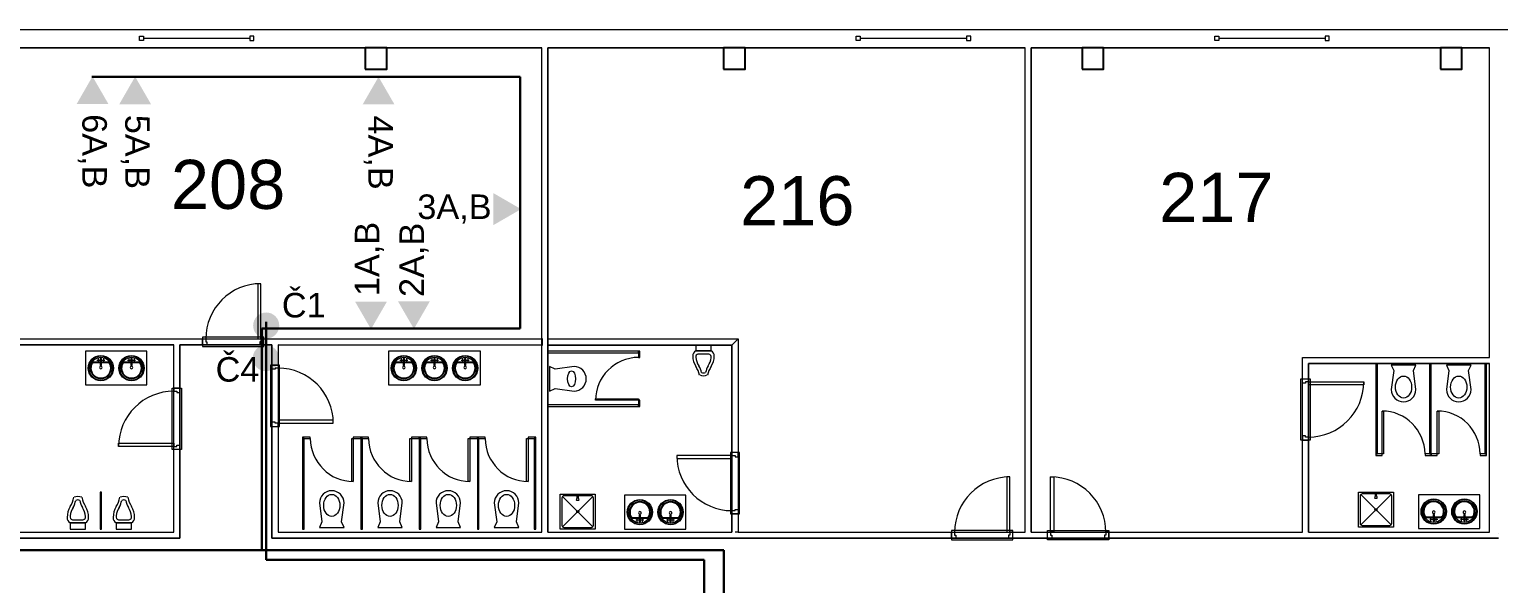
# Model space of a CAD drawing. Extents: x 23 to 125, y 27 to 85.
# Drawn here: x 48.46 to 72.42, y 42.83 to 51.87 of the extents above; entities that cross this region are included whole.
import ezdxf

# ---------------------------------------------------------------- set-up
doc = ezdxf.new("R2010")
doc.units = 0
doc.header["$LTSCALE"] = 1.485
doc.header["$MEASUREMENT"] = 0
doc.layers.get('0').update_dxf_attribs({"linetype": 'CONTINUOUS'})
doc.layers.add('bezpečnost', color=5, linetype='CONTINUOUS', lineweight=30)
doc.layers.add('kabely', color=1, linetype='CONTINUOUS', lineweight=30)
for name, color, linetype in [('DVEřE', 7, 'CONTINUOUS'), ('NADSTANDARDNí_úPRAVY', 7, 'CONTINUOUS'), ('NEMOBILNí_VYBAVENí', 7, 'CONTINUOUS'), ('ODPOčíVADLO', 7, 'CONTINUOUS'), ('PLášť_BUDOVY', 7, 'CONTINUOUS'), ('PříPOJKA', 7, 'CONTINUOUS'), ('ZEď', 7, 'CONTINUOUS')]:
    doc.layers.add(name, color=color, linetype=linetype)
doc.styles.get("Standard").update_dxf_attribs({"font": 'arial.ttf', "height": 0.4})

# ---------------------------------------------------------------- blocks, each defined once
blk = doc.blocks.new('*U52')
at = {"layer": 'NADSTANDARDNí_úPRAVY', "color": 7, "linetype": 'Continuous'}
blk.add_lwpolyline([(-0.175, -0.175), (0.175, -0.175), (0.175, 0.175), (-0.175, 0.175)], close=True, dxfattribs=at)
blk = doc.blocks.new('*U53')
at = {"color": 0, "linetype": 'ByBlock', "lineweight": -2, "transparency": 16777216}
for p in [(29.2205, 24.35), (35.0646, 24.35), (40.9087, 24.35), (46.7528, 24.35)]:
    blk.add_blockref('*U52', p, dxfattribs=at)
blk = doc.blocks.new('*U58')
at = {"layer": 'NADSTANDARDNí_úPRAVY', "color": 7, "linetype": 'Continuous'}
blk.add_lwpolyline([(-0.175, -0.175), (0.175, -0.175), (0.175, 0.175), (-0.175, 0.175)], close=True, dxfattribs=at)
blk = doc.blocks.new('*U59')
at = {"color": 0, "linetype": 'ByBlock', "lineweight": -2, "transparency": 16777216}
for p in [(29.2205, 24.35), (35.0646, 24.35), (40.9087, 24.35), (46.7528, 24.35)]:
    blk.add_blockref('*U58', p, dxfattribs=at)

msp = doc.modelspace()

# ---------------------------------------------------------------- hatches: boundary and pattern name
at = {"layer": 'bezpečnost'}
h = msp.add_hatch(color=5, dxfattribs=at)
h.dxf.hatch_style = 1
edge = h.paths.add_edge_path()
edge.add_arc((52.325, 47.036), 0.213, 0, 360)
h = msp.add_hatch(color=5, dxfattribs=at)
h.dxf.hatch_style = 1
edge = h.paths.add_edge_path()
edge.add_arc((52.319, 46.505), 0.213, 0, 360)
at = {"layer": 'kabely'}
for points in [[(49.493, 51.099), (49.234, 50.649), (49.753, 50.649)], [(50.188, 51.095), (49.929, 50.645), (50.448, 50.645)], [(54.157, 51.092), (53.897, 50.642), (54.417, 50.642)], [(56.481, 48.935), (56.031, 49.195), (56.031, 48.675)], [(54.034, 46.977), (54.294, 47.427), (53.774, 47.427)], [(54.734, 46.981), (54.993, 47.431), (54.474, 47.431)]]:
    msp.add_hatch(color=1, dxfattribs=at).paths.add_polyline_path(points)

# ---------------------------------------------------------------- linework, layer by layer
at = {"layer": 'bezpečnost'}
for p, q in [((52.325, 43.215), (52.325, 47.094)), ((59.468, 43.215), (52.325, 43.215)), ((59.468, 41.605), (59.468, 43.215))]:
    msp.add_line(p, q, dxfattribs=at)
at = {"layer": 'kabely'}
for p, q in [((56.465, 51.094), (49.482, 51.094)), ((56.465, 46.989), (56.465, 51.094)), ((52.253, 43.371), (52.253, 46.989)), ((52.253, 46.989), (56.465, 46.989)), ((52.253, 43.371), (37.416, 43.371)), ((52.253, 43.371), (38.584, 43.371)), ((59.784, 43.371), (52.253, 43.371)), ((59.784, 40.423), (59.784, 43.371))]:
    msp.add_line(p, q, dxfattribs=at)
at = {"layer": 'NEMOBILNí_VYBAVENí', "color": 9, "linetype": 'Continuous', "lineweight": 0}
for points in [[(56.919, 46.617), (56.919, 46.592), (58.394, 46.592), (58.394, 46.617)], [(58.394, 46.617), (58.394, 46.517), (58.419, 46.517), (58.419, 46.617)], [(70.419, 46.417), (70.419, 44.942), (70.444, 44.942), (70.444, 46.417)], [(71.319, 46.417), (71.294, 46.417), (71.294, 44.942), (71.319, 44.942)], [(72.219, 46.417), (72.194, 46.417), (72.194, 44.942), (72.219, 44.942)], [(58.394, 45.842), (58.394, 45.817), (57.694, 45.817), (57.694, 45.842)], [(58.394, 45.817), (58.394, 45.717), (58.419, 45.717), (58.419, 45.817)], [(56.919, 45.717), (58.394, 45.717), (58.394, 45.742), (56.919, 45.742)], [(70.544, 44.942), (70.519, 44.942), (70.519, 45.642), (70.544, 45.642)], [(71.444, 44.942), (71.419, 44.942), (71.419, 45.642), (71.444, 45.642)], [(52.919, 45.192), (53.044, 45.192), (53.044, 45.217), (52.919, 45.217)], [(52.919, 43.717), (52.944, 43.717), (52.944, 45.192), (52.919, 45.192)], [(53.719, 45.192), (53.744, 45.192), (53.744, 44.492), (53.719, 44.492)], [(53.744, 45.192), (53.869, 45.192), (53.869, 45.217), (53.744, 45.217)], [(53.869, 45.192), (53.994, 45.192), (53.994, 45.217), (53.869, 45.217)], [(53.869, 43.717), (53.894, 43.717), (53.894, 45.192), (53.869, 45.192)], [(54.669, 45.192), (54.694, 45.192), (54.694, 44.492), (54.669, 44.492)], [(54.694, 45.192), (54.819, 45.192), (54.819, 45.217), (54.694, 45.217)], [(54.819, 45.192), (54.944, 45.192), (54.944, 45.217), (54.819, 45.217)], [(54.819, 43.717), (54.844, 43.717), (54.844, 45.192), (54.819, 45.192)], [(55.619, 45.192), (55.644, 45.192), (55.644, 44.492), (55.619, 44.492)], [(55.644, 45.192), (55.769, 45.192), (55.769, 45.217), (55.644, 45.217)], [(55.769, 45.192), (55.894, 45.192), (55.894, 45.217), (55.769, 45.217)], [(55.769, 43.717), (55.794, 43.717), (55.794, 45.192), (55.769, 45.192)], [(56.569, 45.192), (56.594, 45.192), (56.594, 44.492), (56.569, 44.492)], [(56.594, 45.192), (56.719, 45.192), (56.719, 45.217), (56.594, 45.217)], [(56.719, 43.717), (56.719, 45.192), (56.694, 45.192), (56.694, 43.717)], [(70.519, 44.942), (70.419, 44.942), (70.419, 44.917), (70.519, 44.917)], [(71.319, 44.942), (71.219, 44.942), (71.219, 44.917), (71.319, 44.917)], [(71.419, 44.942), (71.319, 44.942), (71.319, 44.917), (71.419, 44.917)], [(72.219, 44.942), (72.119, 44.942), (72.119, 44.917), (72.219, 44.917)]]:
    msp.add_lwpolyline(points, close=True, dxfattribs=at)
for centre, major_axis in [((58.407, 45.817), (-0.713, 0)), ((70.519, 44.929), (0, 0.713)), ((71.419, 44.929), (0, 0.713)), ((53.744, 45.205), (0, -0.713)), ((54.694, 45.205), (0, -0.713)), ((55.644, 45.205), (0, -0.713)), ((56.594, 45.205), (0, -0.713))]:
    msp.add_ellipse(centre, major_axis=major_axis, ratio=0.982456, start_param=4.730223, end_param=6.28305, dxfattribs=at)
at = {"layer": 'ODPOčíVADLO', "color": 9, "linetype": 'Continuous', "lineweight": 0}
for p, q in [((57.146, 44.225), (57.146, 43.777)), ((57.156, 43.754), (57.651, 44.249)), ((57.651, 43.754), (57.156, 44.249)), ((57.628, 44.259), (57.179, 44.259)), ((57.389, 44.187), (57.418, 44.187)), ((57.41, 44.228), (57.397, 44.228)), ((57.661, 43.777), (57.661, 44.225)), ((70.161, 44.256), (70.161, 43.808)), ((70.171, 43.785), (70.667, 44.28)), ((70.667, 43.785), (70.171, 44.28)), ((70.643, 44.29), (70.195, 44.29)), ((70.405, 44.218), (70.433, 44.218)), ((70.425, 44.259), (70.413, 44.259)), ((70.677, 43.808), (70.677, 44.256)), ((57.179, 43.744), (57.628, 43.744)), ((70.195, 43.775), (70.643, 43.775))]:
    msp.add_line(p, q, dxfattribs=at)
for points in [[(57.688, 43.717), (57.119, 43.717), (57.119, 44.286), (57.688, 44.286), (57.688, 43.717)], [(57.41, 44.228), (57.397, 44.228), (57.397, 44.286), (57.41, 44.286), (57.41, 44.228)], [(70.704, 43.748), (70.135, 43.748), (70.135, 44.317), (70.704, 44.317), (70.704, 43.748)], [(70.425, 44.259), (70.413, 44.259), (70.413, 44.317), (70.425, 44.317), (70.425, 44.259)]]:
    msp.add_lwpolyline(points, dxfattribs=at)
for centre in [(57.404, 44.001), (70.419, 44.032)]:
    msp.add_circle(centre, 0.0168, dxfattribs=at)
for points in [[(57.179, 44.259), (57.161, 44.259), (57.146, 44.244), (57.146, 44.225)], [(57.389, 44.22), (57.386, 44.214), (57.381, 44.195), (57.381, 44.195)], [(57.381, 44.195), (57.381, 44.191), (57.385, 44.187), (57.389, 44.187)], [(57.397, 44.228), (57.397, 44.228), (57.392, 44.225), (57.389, 44.22)], [(57.418, 44.22), (57.416, 44.224), (57.41, 44.228), (57.41, 44.228)], [(57.426, 44.195), (57.426, 44.195), (57.42, 44.214), (57.418, 44.22)], [(57.418, 44.187), (57.422, 44.187), (57.426, 44.191), (57.426, 44.195)], [(57.661, 44.225), (57.661, 44.244), (57.646, 44.259), (57.628, 44.259)], [(70.195, 44.29), (70.177, 44.29), (70.161, 44.275), (70.161, 44.256)], [(70.405, 44.251), (70.402, 44.245), (70.397, 44.226), (70.397, 44.226)], [(70.397, 44.226), (70.397, 44.222), (70.4, 44.218), (70.405, 44.218)], [(70.413, 44.259), (70.413, 44.259), (70.408, 44.256), (70.405, 44.251)], [(70.433, 44.251), (70.431, 44.255), (70.425, 44.259), (70.425, 44.259)], [(70.441, 44.226), (70.441, 44.226), (70.436, 44.245), (70.433, 44.251)], [(70.433, 44.218), (70.438, 44.218), (70.441, 44.222), (70.441, 44.226)], [(70.677, 44.256), (70.677, 44.275), (70.662, 44.29), (70.643, 44.29)], [(57.146, 43.777), (57.146, 43.759), (57.161, 43.744), (57.179, 43.744)], [(57.628, 43.744), (57.646, 43.744), (57.661, 43.759), (57.661, 43.777)], [(70.161, 43.808), (70.161, 43.79), (70.177, 43.775), (70.195, 43.775)], [(70.643, 43.775), (70.662, 43.775), (70.677, 43.79), (70.677, 43.808)]]:
    msp.add_open_spline(points, degree=3, dxfattribs=at)
at = {"layer": 'PLášť_BUDOVY', "color": 7, "linetype": 'Continuous', "lineweight": 0}
for p, q in [((46.819, 51.567), (56.819, 51.567)), ((50.324, 51.721), (52.057, 51.721)), ((56.819, 43.666), (56.819, 51.567)), ((56.919, 43.666), (56.919, 51.567)), ((56.919, 51.567), (64.697, 51.567)), ((62.012, 51.721), (63.745, 51.721)), ((64.697, 43.666), (64.697, 51.567)), ((64.797, 43.666), (64.797, 51.567)), ((64.797, 51.567), (72.269, 51.567)), ((67.856, 51.721), (69.59, 51.721)), ((46.819, 46.821), (56.819, 46.817)), ((46.819, 46.721), (50.819, 46.719)), ((50.819, 43.667), (50.819, 46.719)), ((50.919, 43.567), (50.919, 46.719)), ((50.919, 46.719), (52.419, 46.719)), ((51.289, 46.719), (51.289, 46.819)), ((51.289, 46.819), (51.339, 46.819)), ((51.289, 46.719), (51.289, 46.819)), ((51.339, 46.719), (51.289, 46.719)), ((51.339, 46.819), (51.339, 46.769)), ((51.339, 46.769), (51.359, 46.769)), ((51.359, 46.719), (51.339, 46.719)), ((51.359, 46.769), (51.359, 46.719)), ((52.239, 46.769), (52.219, 46.769)), ((52.219, 46.769), (52.219, 46.719)), ((52.219, 46.719), (52.239, 46.719)), ((52.289, 46.819), (52.239, 46.819)), ((52.239, 46.819), (52.239, 46.769)), ((52.239, 46.719), (52.289, 46.719)), ((52.289, 46.719), (52.289, 46.819)), ((52.289, 46.719), (52.289, 46.819)), ((52.519, 46.719), (56.819, 46.717)), ((56.919, 46.817), (60.019, 46.817)), ((56.919, 46.717), (59.919, 46.717)), ((59.919, 46.717), (59.919, 43.666)), ((60.019, 46.817), (60.019, 43.666)), ((69.219, 46.517), (72.269, 46.517)), ((69.219, 43.666), (69.219, 46.517)), ((52.419, 46.392), (52.519, 46.392)), ((52.419, 46.342), (52.419, 46.392)), ((52.419, 46.392), (52.519, 46.392)), ((52.419, 46.322), (52.419, 46.342)), ((52.469, 46.322), (52.419, 46.322)), ((52.519, 46.342), (52.469, 46.342)), ((52.469, 46.342), (52.469, 46.322)), ((52.519, 46.392), (52.519, 46.342)), ((69.319, 46.417), (72.269, 46.417)), ((69.319, 43.666), (69.319, 46.417)), ((50.919, 46.015), (50.819, 46.015)), ((50.819, 46.015), (50.819, 45.965)), ((50.919, 46.015), (50.819, 46.015)), ((50.919, 45.965), (50.919, 46.015)), ((69.219, 46.167), (69.319, 46.167)), ((69.219, 46.117), (69.219, 46.167)), ((69.219, 46.167), (69.319, 46.167)), ((69.219, 46.097), (69.219, 46.117)), ((69.269, 46.097), (69.219, 46.097)), ((69.319, 46.117), (69.269, 46.117)), ((69.269, 46.117), (69.269, 46.097)), ((69.319, 46.167), (69.319, 46.117)), ((50.819, 45.965), (50.869, 45.965)), ((50.869, 45.965), (50.869, 45.945)), ((50.869, 45.945), (50.919, 45.945)), ((50.919, 45.945), (50.919, 45.965)), ((52.469, 45.462), (52.419, 45.462)), ((52.419, 45.462), (52.419, 45.442)), ((52.419, 45.442), (52.419, 45.392)), ((52.419, 45.392), (52.519, 45.392)), ((52.419, 45.392), (52.519, 45.392)), ((52.469, 45.442), (52.469, 45.462)), ((52.519, 45.442), (52.469, 45.442)), ((52.519, 45.392), (52.519, 45.442)), ((50.819, 45.015), (50.819, 45.065)), ((50.819, 45.065), (50.869, 45.065)), ((50.869, 45.065), (50.869, 45.085)), ((50.869, 45.085), (50.919, 45.085)), ((50.919, 45.085), (50.919, 45.065)), ((50.919, 45.065), (50.919, 45.015)), ((69.269, 45.237), (69.219, 45.237)), ((69.219, 45.237), (69.219, 45.217)), ((69.219, 45.217), (69.219, 45.167)), ((69.219, 45.167), (69.319, 45.167)), ((69.219, 45.167), (69.319, 45.167)), ((69.269, 45.217), (69.269, 45.237)), ((69.319, 45.217), (69.269, 45.217)), ((69.319, 45.167), (69.319, 45.217)), ((50.919, 45.015), (50.819, 45.015)), ((50.919, 45.015), (50.819, 45.015)), ((60.019, 44.967), (59.919, 44.967)), ((59.919, 44.967), (59.919, 44.917)), ((60.019, 44.967), (59.919, 44.967)), ((59.919, 44.917), (59.969, 44.917)), ((59.969, 44.917), (59.969, 44.897)), ((59.969, 44.897), (60.019, 44.897)), ((60.019, 44.917), (60.019, 44.967)), ((60.019, 44.897), (60.019, 44.917)), ((59.919, 43.967), (59.919, 44.017)), ((59.919, 44.017), (59.969, 44.017)), ((60.019, 43.967), (59.919, 43.967)), ((60.019, 43.967), (59.919, 43.967)), ((59.969, 44.017), (59.969, 44.037)), ((59.969, 44.037), (60.019, 44.037)), ((60.019, 44.037), (60.019, 44.017)), ((60.019, 44.017), (60.019, 43.967)), ((46.819, 43.667), (50.819, 43.667)), ((52.519, 43.666), (56.819, 43.666)), ((56.919, 43.666), (59.919, 43.666)), ((60.019, 43.666), (64.697, 43.666)), ((63.5, 43.566), (63.5, 43.666)), ((63.5, 43.666), (63.55, 43.666)), ((63.5, 43.566), (63.5, 43.666)), ((63.55, 43.666), (63.55, 43.616)), ((63.55, 43.616), (63.57, 43.616)), ((63.57, 43.616), (63.57, 43.566)), ((64.45, 43.616), (64.43, 43.616)), ((64.43, 43.616), (64.43, 43.566)), ((64.5, 43.666), (64.45, 43.666)), ((64.45, 43.666), (64.45, 43.616)), ((64.5, 43.566), (64.5, 43.666)), ((64.5, 43.566), (64.5, 43.666)), ((64.797, 43.666), (69.219, 43.666)), ((65.065, 43.566), (65.065, 43.666)), ((65.065, 43.666), (65.115, 43.666)), ((65.065, 43.566), (65.065, 43.666)), ((65.115, 43.666), (65.115, 43.616)), ((65.115, 43.616), (65.135, 43.616)), ((65.135, 43.616), (65.135, 43.566)), ((66.015, 43.616), (65.995, 43.616)), ((65.995, 43.616), (65.995, 43.566)), ((66.065, 43.666), (66.015, 43.666)), ((66.015, 43.666), (66.015, 43.616)), ((66.065, 43.566), (66.065, 43.666)), ((66.065, 43.566), (66.065, 43.666)), ((69.319, 43.666), (72.269, 43.666)), ((38.019, 43.567), (50.919, 43.567)), ((52.419, 43.566), (72.419, 43.566)), ((63.55, 43.566), (63.5, 43.566)), ((63.57, 43.566), (63.55, 43.566)), ((64.43, 43.566), (64.45, 43.566)), ((64.45, 43.566), (64.5, 43.566)), ((65.115, 43.566), (65.065, 43.566)), ((65.135, 43.566), (65.115, 43.566)), ((65.995, 43.566), (66.015, 43.566)), ((66.015, 43.566), (66.065, 43.566))]:
    msp.add_line(p, q, dxfattribs=at)
at = {"layer": 'PLášť_BUDOVY', "linetype": 'Continuous', "lineweight": 0}
for p, q in [((72.269, 46.517), (72.269, 51.567)), ((72.269, 43.666), (72.269, 46.417))]:
    msp.add_line(p, q, dxfattribs=at)
at = {"layer": 'PLášť_BUDOVY', "color": 7, "linetype": 'Continuous', "lineweight": 0}
for points in [[(50.257, 51.754), (50.324, 51.754), (50.324, 51.687), (50.257, 51.687)], [(52.124, 51.754), (52.057, 51.754), (52.057, 51.687), (52.124, 51.687)], [(61.945, 51.754), (62.012, 51.754), (62.012, 51.687), (61.945, 51.687)], [(63.812, 51.754), (63.745, 51.754), (63.745, 51.687), (63.812, 51.687)], [(67.79, 51.754), (67.856, 51.754), (67.856, 51.687), (67.79, 51.687)], [(69.656, 51.754), (69.59, 51.754), (69.59, 51.687), (69.656, 51.687)], [(56.819, 51.567), (56.819, 51.567)], [(52.19, 47.719), (52.189, 46.819), (52.239, 46.819), (52.24, 47.719)], [(51.289, 46.694), (52.289, 46.693), (52.289, 46.844), (51.289, 46.845)], [(56.819, 46.817), (56.819, 46.717), (56.829, 46.717), (56.829, 46.817)], [(56.919, 46.717), (56.919, 46.817), (56.909, 46.817), (56.909, 46.717)], [(56.919, 46.817), (60.019, 46.817), (59.919, 46.717), (56.919, 46.717)], [(52.394, 46.392), (52.394, 45.392), (52.544, 45.392), (52.544, 46.392)], [(50.944, 46.015), (50.944, 45.015), (50.794, 45.015), (50.794, 46.015)], [(69.194, 45.167), (69.194, 46.167), (69.344, 46.167), (69.344, 45.167)], [(70.219, 46.067), (69.319, 46.067), (69.319, 46.117), (70.219, 46.117)], [(53.419, 45.492), (52.519, 45.492), (52.519, 45.442), (53.419, 45.442)], [(49.919, 45.115), (50.819, 45.115), (50.819, 45.065), (49.919, 45.065)], [(59.019, 44.867), (59.919, 44.867), (59.919, 44.917), (59.019, 44.917)], [(60.044, 43.967), (60.044, 44.967), (59.894, 44.967), (59.894, 43.967)], [(64.4, 44.566), (64.4, 43.666), (64.45, 43.666), (64.45, 44.566)], [(65.165, 44.566), (65.165, 43.666), (65.115, 43.666), (65.115, 44.566)], [(63.5, 43.54), (64.5, 43.54), (64.5, 43.691), (63.5, 43.691)], [(66.065, 43.54), (65.065, 43.54), (65.065, 43.691), (66.065, 43.691)]]:
    msp.add_lwpolyline(points, close=True, dxfattribs=at)
for points in [[(56.819, 51.567), (46.819, 51.567)], [(56.819, 43.666), (56.819, 51.567)], [(64.697, 51.567), (56.919, 51.567)], [(56.919, 51.567), (56.919, 43.666)], [(64.697, 43.666), (64.697, 51.567)], [(72.269, 51.567), (64.797, 51.567)], [(64.797, 51.567), (64.797, 43.666)], [(72.269, 46.517), (72.269, 51.567)], [(46.819, 46.821), (56.819, 46.817), (56.819, 46.717), (52.519, 46.719)], [(50.819, 46.719), (46.819, 46.721)], [(50.819, 43.667), (50.819, 43.667), (50.819, 46.719)], [(50.819, 46.719), (50.819, 46.719)], [(50.919, 46.719), (50.919, 43.567)], [(52.419, 46.719), (50.919, 46.719)], [(52.419, 43.566), (52.419, 46.721)], [(52.419, 46.719), (52.419, 43.566)], [(52.519, 46.721), (52.519, 43.666)], [(52.519, 46.719), (52.519, 43.666)], [(59.919, 43.666), (59.919, 43.666), (59.919, 46.717), (60.019, 46.817), (60.019, 43.666), (59.969, 43.666)], [(69.219, 46.517), (72.269, 46.517)], [(69.219, 43.666), (69.219, 46.517)], [(72.269, 46.417), (69.319, 46.417)], [(69.319, 46.417), (69.319, 46.417), (69.319, 43.666)], [(46.819, 43.667), (50.819, 43.667)], [(52.519, 43.666), (56.819, 43.666)], [(56.919, 43.666), (59.919, 43.666)], [(60.019, 43.666), (60.019, 43.666), (59.969, 43.666)], [(60.019, 43.666), (64.697, 43.666)], [(64.797, 43.666), (69.219, 43.666)], [(69.319, 43.666), (72.269, 43.666)], [(50.919, 43.567), (50.919, 43.567), (38.019, 43.567)], [(72.419, 43.566), (52.419, 43.566)]]:
    msp.add_lwpolyline(points, dxfattribs=at)
at = {"layer": 'PLášť_BUDOVY', "linetype": 'Continuous', "lineweight": 0}
for points in [[(72.269, 51.567), (72.269, 51.567)], [(72.419, 43.651), (72.419, 43.651)]]:
    msp.add_lwpolyline(points, close=True, dxfattribs=at)
msp.add_lwpolyline([(72.269, 43.666), (72.269, 46.417)], dxfattribs=at)
at = {"layer": 'PLášť_BUDOVY', "color": 7, "linetype": 'Continuous', "lineweight": 0}
for centre, start, end in [((52.239, 46.819), 89.9756, 179.9756), ((52.519, 45.442), 0, 90), ((69.319, 46.117), 270, 0), ((50.819, 45.065), 90, 180), ((59.919, 44.917), 180, 270), ((64.45, 43.666), 90, 180), ((65.115, 43.666), 0, 90)]:
    msp.add_arc(centre, 0.9, start, end, dxfattribs=at)
at = {"layer": 'PříPOJKA', "color": 9, "linetype": 'Continuous', "lineweight": 0}
for p, q in [((49.586, 46.499), (49.586, 46.452)), ((49.674, 46.499), (49.674, 46.452)), ((50.086, 46.499), (50.086, 46.452)), ((50.174, 46.499), (50.174, 46.452)), ((54.526, 46.499), (54.526, 46.452)), ((54.614, 46.499), (54.614, 46.452)), ((55.026, 46.499), (55.026, 46.452)), ((55.114, 46.499), (55.114, 46.452)), ((55.526, 46.499), (55.526, 46.452)), ((55.614, 46.499), (55.614, 46.452)), ((59.579, 46.622), (59.33, 46.622)), ((59.543, 46.57), (59.365, 46.57)), ((49.457, 46.362), (49.457, 46.362)), ((49.477, 46.425), (49.49, 46.432)), ((49.49, 46.432), (49.477, 46.425)), ((49.5, 46.422), (49.488, 46.416)), ((49.516, 46.439), (49.629, 46.439)), ((49.629, 46.439), (49.516, 46.439)), ((49.629, 46.429), (49.524, 46.429)), ((49.563, 46.473), (49.607, 46.473)), ((49.629, 46.439), (49.742, 46.439)), ((49.742, 46.439), (49.629, 46.439)), ((49.734, 46.429), (49.629, 46.429)), ((49.651, 46.473), (49.695, 46.473)), ((49.77, 46.416), (49.758, 46.422)), ((49.768, 46.432), (49.781, 46.425)), ((49.781, 46.425), (49.768, 46.432)), ((49.801, 46.362), (49.801, 46.362)), ((49.957, 46.362), (49.957, 46.362)), ((49.977, 46.425), (49.99, 46.432)), ((49.99, 46.432), (49.977, 46.425)), ((50, 46.422), (49.988, 46.416)), ((50.016, 46.439), (50.129, 46.439)), ((50.129, 46.439), (50.016, 46.439)), ((50.129, 46.429), (50.024, 46.429)), ((50.063, 46.473), (50.107, 46.473)), ((50.129, 46.439), (50.242, 46.439)), ((50.242, 46.439), (50.129, 46.439)), ((50.234, 46.429), (50.129, 46.429)), ((50.151, 46.473), (50.195, 46.473)), ((50.27, 46.416), (50.258, 46.422)), ((50.268, 46.432), (50.281, 46.425)), ((50.281, 46.425), (50.268, 46.432)), ((50.301, 46.362), (50.301, 46.362)), ((54.397, 46.362), (54.397, 46.362)), ((54.417, 46.425), (54.43, 46.432)), ((54.43, 46.432), (54.417, 46.425)), ((54.44, 46.422), (54.428, 46.416)), ((54.456, 46.439), (54.569, 46.439)), ((54.569, 46.439), (54.456, 46.439)), ((54.569, 46.429), (54.464, 46.429)), ((54.503, 46.473), (54.547, 46.473)), ((54.569, 46.439), (54.682, 46.439)), ((54.682, 46.439), (54.569, 46.439)), ((54.674, 46.429), (54.569, 46.429)), ((54.591, 46.473), (54.635, 46.473)), ((54.71, 46.416), (54.698, 46.422)), ((54.708, 46.432), (54.721, 46.425)), ((54.721, 46.425), (54.708, 46.432)), ((54.741, 46.362), (54.741, 46.362)), ((54.897, 46.362), (54.897, 46.362)), ((54.917, 46.425), (54.93, 46.432)), ((54.93, 46.432), (54.917, 46.425)), ((54.94, 46.422), (54.928, 46.416)), ((54.956, 46.439), (55.069, 46.439)), ((55.069, 46.439), (54.956, 46.439)), ((55.069, 46.429), (54.964, 46.429)), ((55.003, 46.473), (55.047, 46.473)), ((55.069, 46.439), (55.182, 46.439)), ((55.182, 46.439), (55.069, 46.439)), ((55.174, 46.429), (55.069, 46.429)), ((55.091, 46.473), (55.135, 46.473)), ((55.21, 46.416), (55.198, 46.422)), ((55.208, 46.432), (55.221, 46.425)), ((55.221, 46.425), (55.208, 46.432)), ((55.241, 46.362), (55.241, 46.362)), ((55.397, 46.362), (55.397, 46.362)), ((55.417, 46.425), (55.43, 46.432)), ((55.43, 46.432), (55.417, 46.425)), ((55.44, 46.422), (55.428, 46.416)), ((55.456, 46.439), (55.569, 46.439)), ((55.569, 46.439), (55.456, 46.439)), ((55.569, 46.429), (55.464, 46.429)), ((55.503, 46.473), (55.547, 46.473)), ((55.569, 46.439), (55.682, 46.439)), ((55.682, 46.439), (55.569, 46.439)), ((55.674, 46.429), (55.569, 46.429)), ((55.591, 46.473), (55.635, 46.473)), ((55.71, 46.416), (55.698, 46.422)), ((55.708, 46.432), (55.721, 46.425)), ((55.721, 46.425), (55.708, 46.432)), ((55.741, 46.362), (55.741, 46.362)), ((49.166, 43.868), (49.343, 43.868)), ((49.916, 43.868), (50.093, 43.868)), ((58.246, 43.971), (58.246, 43.971)), ((58.279, 43.902), (58.266, 43.909)), ((58.266, 43.909), (58.279, 43.902)), ((58.277, 43.918), (58.289, 43.911)), ((58.418, 43.895), (58.305, 43.895)), ((58.305, 43.895), (58.418, 43.895)), ((58.313, 43.905), (58.418, 43.905)), ((58.396, 43.861), (58.352, 43.861)), ((58.373, 43.835), (58.373, 43.882)), ((58.418, 43.905), (58.522, 43.905)), ((58.531, 43.895), (58.418, 43.895)), ((58.418, 43.895), (58.531, 43.895)), ((58.484, 43.861), (58.44, 43.861)), ((58.461, 43.835), (58.461, 43.882)), ((58.547, 43.911), (58.559, 43.918)), ((58.569, 43.909), (58.557, 43.902)), ((58.557, 43.902), (58.569, 43.909)), ((58.59, 43.971), (58.59, 43.971)), ((58.746, 43.971), (58.746, 43.971)), ((58.779, 43.902), (58.766, 43.909)), ((58.766, 43.909), (58.779, 43.902)), ((58.777, 43.918), (58.789, 43.911)), ((58.918, 43.895), (58.805, 43.895)), ((58.805, 43.895), (58.918, 43.895)), ((58.813, 43.905), (58.918, 43.905)), ((58.896, 43.861), (58.852, 43.861)), ((58.873, 43.835), (58.873, 43.882)), ((58.918, 43.905), (59.022, 43.905)), ((59.031, 43.895), (58.918, 43.895)), ((58.918, 43.895), (59.031, 43.895)), ((58.984, 43.861), (58.94, 43.861)), ((58.961, 43.835), (58.961, 43.882)), ((59.047, 43.911), (59.059, 43.918)), ((59.069, 43.909), (59.057, 43.902)), ((59.057, 43.902), (59.069, 43.909)), ((59.09, 43.971), (59.09, 43.971)), ((71.189, 43.981), (71.189, 43.981)), ((71.221, 43.912), (71.209, 43.918)), ((71.209, 43.918), (71.221, 43.912)), ((71.22, 43.927), (71.231, 43.921)), ((71.361, 43.905), (71.248, 43.905)), ((71.248, 43.905), (71.361, 43.905)), ((71.256, 43.915), (71.361, 43.915)), ((71.339, 43.871), (71.295, 43.871)), ((71.315, 43.845), (71.315, 43.891)), ((71.361, 43.915), (71.465, 43.915)), ((71.473, 43.905), (71.361, 43.905)), ((71.361, 43.905), (71.473, 43.905)), ((71.427, 43.871), (71.383, 43.871)), ((71.403, 43.845), (71.403, 43.891)), ((71.49, 43.921), (71.501, 43.927)), ((71.512, 43.918), (71.5, 43.912)), ((71.5, 43.912), (71.512, 43.918)), ((71.533, 43.981), (71.532, 43.981)), ((71.689, 43.981), (71.689, 43.981)), ((71.721, 43.912), (71.709, 43.918)), ((71.709, 43.918), (71.721, 43.912)), ((71.72, 43.927), (71.731, 43.921)), ((71.861, 43.905), (71.748, 43.905)), ((71.748, 43.905), (71.861, 43.905)), ((71.756, 43.915), (71.861, 43.915)), ((71.839, 43.871), (71.795, 43.871)), ((71.815, 43.845), (71.815, 43.891)), ((71.861, 43.915), (71.965, 43.915)), ((71.973, 43.905), (71.861, 43.905)), ((71.861, 43.905), (71.973, 43.905)), ((71.927, 43.871), (71.883, 43.871)), ((71.903, 43.845), (71.903, 43.891)), ((71.99, 43.921), (72.001, 43.927)), ((72.012, 43.918), (72, 43.912)), ((72, 43.912), (72.012, 43.918)), ((72.033, 43.981), (72.032, 43.981)), ((49.13, 43.818), (49.379, 43.818)), ((49.88, 43.818), (50.129, 43.818))]:
    msp.add_line(p, q, dxfattribs=at)
for points in [[(59.33, 46.622), (59.58, 46.622), (59.58, 46.717), (59.33, 46.717)], [(49.379, 46.617), (49.379, 46.067), (50.379, 46.067), (50.379, 46.617)], [(49.618, 46.391), (49.64, 46.391), (49.64, 46.499), (49.618, 46.499)], [(50.118, 46.391), (50.14, 46.391), (50.14, 46.499), (50.118, 46.499)], [(54.319, 46.617), (54.319, 46.067), (55.819, 46.067), (55.819, 46.617)], [(54.558, 46.391), (54.58, 46.391), (54.58, 46.499), (54.558, 46.499)], [(55.058, 46.391), (55.08, 46.391), (55.08, 46.499), (55.058, 46.499)], [(55.558, 46.391), (55.58, 46.391), (55.58, 46.499), (55.558, 46.499)], [(49.642, 44.317), (49.617, 44.317), (49.617, 43.717), (49.642, 43.717)], [(59.168, 43.717), (59.168, 44.267), (58.168, 44.267), (58.168, 43.717)], [(72.111, 43.727), (72.111, 44.277), (71.111, 44.277), (71.111, 43.727)], [(58.429, 43.942), (58.407, 43.942), (58.407, 43.835), (58.429, 43.835)], [(58.929, 43.942), (58.907, 43.942), (58.907, 43.835), (58.929, 43.835)], [(71.372, 43.952), (71.35, 43.952), (71.35, 43.845), (71.372, 43.845)], [(71.872, 43.952), (71.85, 43.952), (71.85, 43.845), (71.872, 43.845)], [(49.379, 43.818), (49.129, 43.818), (49.129, 43.717), (49.379, 43.717)], [(50.129, 43.818), (49.879, 43.818), (49.879, 43.717), (50.129, 43.717)]]:
    msp.add_lwpolyline(points, close=True, dxfattribs=at)
for points in [[(49.423, 46.342, -1), (49.835, 46.342, -1)], [(49.923, 46.342, -1), (50.335, 46.342, -1)], [(54.363, 46.342, -1), (54.775, 46.342, -1)], [(54.863, 46.342, -1), (55.275, 46.342, -1)], [(55.363, 46.342, -1), (55.775, 46.342, -1)], [(56.944, 46.367), (56.944, 45.967), (57.034, 46.007), (57.344, 45.967, 1), (57.344, 46.367), (57.034, 46.327)], [(71.069, 46.392), (70.669, 46.392), (70.709, 46.302), (70.669, 45.992, 1), (71.069, 45.992), (71.029, 46.302)], [(71.969, 46.392), (71.569, 46.392), (71.609, 46.302), (71.569, 45.992, 1), (71.969, 45.992), (71.929, 46.302)], [(53.194, 43.742), (53.594, 43.742), (53.554, 43.832), (53.594, 44.142, 1), (53.194, 44.142), (53.234, 43.832)], [(54.144, 43.742), (54.544, 43.742), (54.504, 43.832), (54.544, 44.142, 1), (54.144, 44.142), (54.184, 43.832)], [(55.094, 43.742), (55.494, 43.742), (55.454, 43.832), (55.494, 44.142, 1), (55.094, 44.142), (55.134, 43.832)], [(56.044, 43.742), (56.444, 43.742), (56.404, 43.832), (56.444, 44.142, 1), (56.044, 44.142), (56.084, 43.832)], [(58.624, 43.992, -1), (58.212, 43.992, -1)], [(59.124, 43.992, -1), (58.712, 43.992, -1)], [(71.567, 44.002, -1), (71.154, 44.002, -1)], [(72.067, 44.002, -1), (71.654, 44.002, -1)]]:
    msp.add_lwpolyline(points, format="xyb", close=True, dxfattribs=at)
for centre, radius, start, end in [((49.629, 46.342), 0.195, 0, 180), ((49.629, 46.342), 0.173, 6.7831, 173.2169), ((50.129, 46.342), 0.195, 0, 180), ((50.129, 46.342), 0.173, 6.7831, 173.2169), ((54.569, 46.342), 0.195, 0, 180), ((54.569, 46.342), 0.173, 6.7831, 173.2169), ((55.069, 46.342), 0.195, 0, 180), ((55.069, 46.342), 0.173, 6.7831, 173.2169), ((55.569, 46.342), 0.195, 0, 180), ((55.569, 46.342), 0.173, 6.7831, 173.2169), ((49.629, 46.342), 0.195, 180, 0), ((49.629, 46.342), 0.174, 179.0574, 179.9996), ((49.629, 46.342), 0.173, 180, 0), ((49.516, 46.383), 0.0554, 90.1058, 118.7163), ((49.516, 46.383), 0.0554, 90.1058, 118.7163), ((49.524, 46.377), 0.0513, 89.7887, 118.3992), ((49.734, 46.377), 0.0513, 61.6008, 90.2113), ((49.742, 46.383), 0.0554, 61.2837, 89.8942), ((49.742, 46.383), 0.0554, 61.2837, 89.8942), ((49.629, 46.342), 0.173, 0, 0.9433), ((50.129, 46.342), 0.195, 180, 0), ((50.129, 46.342), 0.174, 179.0574, 179.9996), ((50.129, 46.342), 0.173, 180, 0), ((50.016, 46.383), 0.0554, 90.1058, 118.7163), ((50.016, 46.383), 0.0554, 90.1058, 118.7163), ((50.024, 46.377), 0.0513, 89.7887, 118.3992), ((50.234, 46.377), 0.0513, 61.6008, 90.2113), ((50.242, 46.383), 0.0554, 61.2837, 89.8942), ((50.242, 46.383), 0.0554, 61.2837, 89.8942), ((50.129, 46.342), 0.173, 0, 0.9433), ((54.569, 46.342), 0.195, 180, 0), ((54.569, 46.342), 0.174, 179.0574, 179.9996), ((54.569, 46.342), 0.173, 180, 0), ((54.456, 46.383), 0.0554, 90.1058, 118.7163), ((54.456, 46.383), 0.0554, 90.1058, 118.7163), ((54.464, 46.377), 0.0513, 89.7887, 118.3992), ((54.674, 46.377), 0.0513, 61.6008, 90.2113), ((54.682, 46.383), 0.0554, 61.2837, 89.8942), ((54.682, 46.383), 0.0554, 61.2837, 89.8942), ((54.569, 46.342), 0.173, 0, 0.9433), ((55.069, 46.342), 0.195, 180, 0), ((55.069, 46.342), 0.174, 179.0574, 179.9996), ((55.069, 46.342), 0.173, 180, 0), ((54.956, 46.383), 0.0554, 90.1058, 118.7163), ((54.956, 46.383), 0.0554, 90.1058, 118.7163), ((54.964, 46.377), 0.0513, 89.7887, 118.3992), ((55.174, 46.377), 0.0513, 61.6008, 90.2113), ((55.182, 46.383), 0.0554, 61.2837, 89.8942), ((55.182, 46.383), 0.0554, 61.2837, 89.8942), ((55.069, 46.342), 0.173, 0, 0.9433), ((55.569, 46.342), 0.195, 180, 0), ((55.569, 46.342), 0.174, 179.0574, 179.9996), ((55.569, 46.342), 0.173, 180, 0), ((55.456, 46.383), 0.0554, 90.1058, 118.7163), ((55.456, 46.383), 0.0554, 90.1058, 118.7163), ((55.464, 46.377), 0.0513, 89.7887, 118.3992), ((55.674, 46.377), 0.0513, 61.6008, 90.2113), ((55.682, 46.383), 0.0554, 61.2837, 89.8942), ((55.682, 46.383), 0.0554, 61.2837, 89.8942), ((55.569, 46.342), 0.173, 0, 0.9433), ((58.418, 43.992), 0.195, 0, 180), ((58.418, 43.992), 0.173, 0, 180), ((58.918, 43.992), 0.195, 0, 180), ((58.918, 43.992), 0.173, 0, 180), ((71.361, 44.002), 0.195, 0, 180), ((71.361, 44.002), 0.173, 0, 180), ((71.861, 44.002), 0.195, 0, 180), ((71.861, 44.002), 0.173, 0, 180), ((58.418, 43.992), 0.195, 180, 0), ((58.418, 43.992), 0.173, 180.0003, 180.9433), ((58.418, 43.992), 0.173, 186.7831, 353.2169), ((58.305, 43.95), 0.0554, 241.2837, 269.8942), ((58.305, 43.95), 0.0554, 241.2837, 269.8942), ((58.313, 43.957), 0.0513, 241.6008, 270.2113), ((58.523, 43.957), 0.0513, 269.7887, 298.3992), ((58.53, 43.95), 0.0554, 270.1058, 298.7163), ((58.53, 43.95), 0.0554, 270.1058, 298.7163), ((58.418, 43.992), 0.174, 359.0574, 0), ((58.918, 43.992), 0.195, 180, 0), ((58.918, 43.992), 0.173, 180.0003, 180.9433), ((58.918, 43.992), 0.173, 186.7831, 353.2169), ((58.805, 43.95), 0.0554, 241.2837, 269.8942), ((58.805, 43.95), 0.0554, 241.2837, 269.8942), ((58.813, 43.957), 0.0513, 241.6008, 270.2113), ((59.023, 43.957), 0.0513, 269.7887, 298.3992), ((59.03, 43.95), 0.0554, 270.1058, 298.7163), ((59.03, 43.95), 0.0554, 270.1058, 298.7163), ((58.918, 43.992), 0.174, 359.0574, 0), ((71.361, 44.002), 0.195, 180, 0), ((71.361, 44.002), 0.173, 180.0003, 180.9433), ((71.361, 44.002), 0.173, 186.7831, 353.2169), ((71.248, 43.96), 0.0554, 241.2837, 269.8942), ((71.248, 43.96), 0.0554, 241.2837, 269.8942), ((71.256, 43.966), 0.0513, 241.6008, 270.2113), ((71.465, 43.966), 0.0513, 269.7887, 298.3992), ((71.473, 43.96), 0.0554, 270.1058, 298.7163), ((71.473, 43.96), 0.0554, 270.1058, 298.7163), ((71.36, 44.002), 0.174, 359.0574, 0), ((71.861, 44.002), 0.195, 180, 0), ((71.861, 44.002), 0.173, 180.0003, 180.9433), ((71.861, 44.002), 0.173, 186.7831, 353.2169), ((71.748, 43.96), 0.0554, 241.2837, 269.8942), ((71.748, 43.96), 0.0554, 241.2837, 269.8942), ((71.756, 43.966), 0.0513, 241.6008, 270.2113), ((71.965, 43.966), 0.0513, 269.7887, 298.3992), ((71.973, 43.96), 0.0554, 270.1058, 298.7163), ((71.973, 43.96), 0.0554, 270.1058, 298.7163), ((71.86, 44.002), 0.174, 359.0574, 0)]:
    msp.add_arc(centre, radius, start, end, dxfattribs=at)
for centre, major_axis, ratio, start_param, end_param in [((59.378, 46.54), (0.0979, 0), 0.952536, -4.201158, -3.120319), ((59.626, 46.542), (0.346, 0), 0.952536, -3.129545, -2.597041), ((59.374, 46.528), (0.0448, 0), 0.952487, -4.517259, -3.00669), ((59.61, 46.542), (0.058, -0.282), 0.979305, -1.70239, -1.169886), ((59.32, 46.535), (-0.075, -0.256), 0.97809, 1.223807, 1.756311), ((59.536, 46.524), (0.0047, -0.046), 0.980213, 1.166914, 2.890046), ((59.534, 46.541), (0.0959, 0), 0.952536, -0.026962, 1.086661), ((59.284, 46.542), (0.346, 0), 0.952536, -0.544552, -0.012048), ((49.629, 46.341), (0, -0.175), 0.992343, 4.587061, 4.688231), ((49.629, 46.341), (0, -0.175), 0.992343, 4.206616, 4.587061), ((49.629, 46.341), (0, -0.175), 0.992343, 4.206616, 4.587061), ((49.629, 46.339), (0.161, 0), 0.984615, -3.29711, -3.141593), ((49.629, 46.339), (0.161, 0), 0.984615, -3.141593, -1.570796), ((49.629, 46.339), (0.161, 0), 0.984615, 2.635819, 2.986075), ((49.629, 46.353), (0.0216, 0), 0.995317, 0, 3.141593), ((49.629, 46.353), (0.0216, 0), 0.995317, -3.141593, 0), ((49.629, 46.339), (0.161, 0), 0.984615, -1.570796, 0), ((49.629, 46.339), (0.161, 0), 0.984615, 0.155517, 0.505773), ((49.629, 46.341), (0, -0.175), 0.992343, 1.696124, 2.07657), ((49.629, 46.341), (0, -0.175), 0.992343, 1.696124, 2.07657), ((49.629, 46.339), (0.161, 0), 0.984615, 0, 0.155518), ((49.629, 46.341), (0, -0.175), 0.992343, 1.594959, 1.696124), ((50.129, 46.341), (0, -0.175), 0.992343, 4.587061, 4.688231), ((50.129, 46.341), (0, -0.175), 0.992343, 4.206616, 4.587061), ((50.129, 46.341), (0, -0.175), 0.992343, 4.206616, 4.587061), ((50.129, 46.339), (0.161, 0), 0.984615, -3.29711, -3.141593), ((50.129, 46.339), (0.161, 0), 0.984615, -3.141593, -1.570796), ((50.129, 46.339), (0.161, 0), 0.984615, 2.635819, 2.986075), ((50.129, 46.353), (0.0216, 0), 0.995317, 0, 3.141593), ((50.129, 46.353), (0.0216, 0), 0.995317, -3.141593, 0), ((50.129, 46.339), (0.161, 0), 0.984615, -1.570796, 0), ((50.129, 46.339), (0.161, 0), 0.984615, 0.155517, 0.505773), ((50.129, 46.341), (0, -0.175), 0.992343, 1.696124, 2.07657), ((50.129, 46.341), (0, -0.175), 0.992343, 1.696124, 2.07657), ((50.129, 46.339), (0.161, 0), 0.984615, 0, 0.155518), ((50.129, 46.341), (0, -0.175), 0.992343, 1.594959, 1.696124), ((54.569, 46.341), (0, -0.175), 0.992343, 4.587061, 4.688231), ((54.569, 46.341), (0, -0.175), 0.992343, 4.206616, 4.587061), ((54.569, 46.341), (0, -0.175), 0.992343, 4.206616, 4.587061), ((54.569, 46.339), (0.161, 0), 0.984615, -3.29711, -3.141593), ((54.569, 46.339), (0.161, 0), 0.984615, -3.141593, -1.570796), ((54.569, 46.339), (0.161, 0), 0.984615, 2.635819, 2.986075), ((54.569, 46.353), (0.0216, 0), 0.995317, 0, 3.141593), ((54.569, 46.353), (0.0216, 0), 0.995317, -3.141593, 0), ((54.569, 46.339), (0.161, 0), 0.984615, -1.570796, 0), ((54.569, 46.339), (0.161, 0), 0.984615, 0.155517, 0.505773), ((54.569, 46.341), (0, -0.175), 0.992343, 1.696124, 2.07657), ((54.569, 46.341), (0, -0.175), 0.992343, 1.696124, 2.07657), ((54.569, 46.339), (0.161, 0), 0.984615, 0, 0.155518), ((54.569, 46.341), (0, -0.175), 0.992343, 1.594959, 1.696124), ((55.069, 46.341), (0, -0.175), 0.992343, 4.587061, 4.688231), ((55.069, 46.341), (0, -0.175), 0.992343, 4.206616, 4.587061), ((55.069, 46.341), (0, -0.175), 0.992343, 4.206616, 4.587061), ((55.069, 46.339), (0.161, 0), 0.984615, -3.29711, -3.141593), ((55.069, 46.339), (0.161, 0), 0.984615, -3.141593, -1.570796), ((55.069, 46.339), (0.161, 0), 0.984615, 2.635819, 2.986075), ((55.069, 46.353), (0.0216, 0), 0.995317, 0, 3.141593), ((55.069, 46.353), (0.0216, 0), 0.995317, -3.141593, 0), ((55.069, 46.339), (0.161, 0), 0.984615, -1.570796, 0), ((55.069, 46.339), (0.161, 0), 0.984615, 0.155517, 0.505773), ((55.069, 46.341), (0, -0.175), 0.992343, 1.696124, 2.07657), ((55.069, 46.341), (0, -0.175), 0.992343, 1.696124, 2.07657), ((55.069, 46.339), (0.161, 0), 0.984615, 0, 0.155518), ((55.069, 46.341), (0, -0.175), 0.992343, 1.594959, 1.696124), ((55.569, 46.341), (0, -0.175), 0.992343, 4.587061, 4.688231), ((55.569, 46.341), (0, -0.175), 0.992343, 4.206616, 4.587061), ((55.569, 46.341), (0, -0.175), 0.992343, 4.206616, 4.587061), ((55.569, 46.339), (0.161, 0), 0.984615, -3.29711, -3.141593), ((55.569, 46.339), (0.161, 0), 0.984615, -3.141593, -1.570796), ((55.569, 46.339), (0.161, 0), 0.984615, 2.635819, 2.986075), ((55.569, 46.353), (0.0216, 0), 0.995317, 0, 3.141593), ((55.569, 46.353), (0.0216, 0), 0.995317, -3.141593, 0), ((55.569, 46.339), (0.161, 0), 0.984615, -1.570796, 0), ((55.569, 46.339), (0.161, 0), 0.984615, 0.155517, 0.505773), ((55.569, 46.341), (0, -0.175), 0.992343, 1.696124, 2.07657), ((55.569, 46.341), (0, -0.175), 0.992343, 1.696124, 2.07657), ((55.569, 46.339), (0.161, 0), 0.984615, 0, 0.155518), ((55.569, 46.341), (0, -0.175), 0.992343, 1.594959, 1.696124), ((58.811, 46.082), (0.601, 0), 0.952536, 0.259263, 0.530319), ((59.014, 46.158), (-0.094, -0.421), 0.979109, 2.053074, 2.324129), ((59.456, 46.34), (0, -0.0756), 0.9805, -0.458739, 0.458739), ((59.896, 46.169), (0.123, -0.409), 0.97797, -2.37178, -2.100724), ((60.099, 46.082), (0.601, 0), 0.952536, 2.611274, 2.882329), ((59.455, 46.372), (0.162, 0), 0.952536, -1.965587, -1.176005), ((49.425, 43.902), (0, 0.349), 0.990405, 1.026245, 1.558749), ((48.61, 44.39), (0, 0.607), 0.990405, 4.18207, 4.453126), ((48.812, 44.293), (-0.036, 0.451), 0.92508, -2.158859, -1.887804), ((49.254, 44.083), (0, 0.164), 0.990405, 5.888394, 6.677976), ((49.253, 44.112), (0, 0.0801), 0.924953, -0.458739, 0.458739), ((49.694, 44.304), (0.026, 0.456), 0.92502, 1.890786, 2.161842), ((49.898, 44.39), (0, 0.607), 0.990405, 1.83006, 2.101115), ((49.083, 43.902), (0, 0.349), 0.990405, 4.724437, 5.256941), ((50.175, 43.902), (0, 0.349), 0.990405, 1.026245, 1.558749), ((49.36, 44.39), (0, 0.607), 0.990405, 4.18207, 4.453126), ((49.562, 44.293), (-0.036, 0.451), 0.92508, -2.158859, -1.887804), ((50.004, 44.083), (0, 0.164), 0.990405, 5.888394, 6.677976), ((50.003, 44.112), (0, 0.0801), 0.924953, -0.458739, 0.458739), ((50.444, 44.304), (0.026, 0.456), 0.92502, 1.890786, 2.161842), ((50.648, 44.39), (0, 0.607), 0.990405, 1.83006, 2.101115), ((49.833, 43.902), (0, 0.349), 0.990405, 4.724437, 5.256941), ((58.418, 43.994), (-0.161, 0), 0.984615, -1.570796, 0), ((58.418, 43.994), (-0.161, 0), 0.984615, -3.141593, -1.570796), ((58.918, 43.994), (-0.161, 0), 0.984615, -1.570796, 0), ((58.918, 43.994), (-0.161, 0), 0.984615, -3.141593, -1.570796), ((71.361, 44.004), (-0.161, 0), 0.984615, -1.570796, 0), ((71.361, 44.004), (-0.161, 0), 0.984615, -3.141593, -1.570796), ((71.861, 44.004), (-0.161, 0), 0.984615, -1.570796, 0), ((71.861, 44.004), (-0.161, 0), 0.984615, -3.141593, -1.570796), ((49.175, 43.904), (0, 0.0969), 0.990405, 1.543834, 2.657457), ((49.172, 43.917), (-0.0013, 0.049), 0.924966, 1.242724, 2.965856), ((49.389, 43.905), (0.022, 0.281), 0.925073, 1.015415, 1.547919), ((49.098, 43.898), (-0.016, 0.304), 0.925011, -1.55123, -1.018726), ((49.335, 43.913), (0, 0.0452), 0.990405, 3.336723, 4.847291), ((49.331, 43.904), (0, 0.0989), 0.990405, 3.652823, 4.733662), ((49.925, 43.904), (0, 0.0969), 0.990405, 1.543834, 2.657457), ((49.922, 43.917), (-0.0013, 0.049), 0.924966, 1.242724, 2.965856), ((50.139, 43.905), (0.022, 0.281), 0.925073, 1.015415, 1.547919), ((49.848, 43.898), (-0.016, 0.304), 0.925011, -1.55123, -1.018726), ((50.085, 43.913), (0, 0.0452), 0.990405, 3.336723, 4.847291), ((50.081, 43.904), (0, 0.0989), 0.990405, 3.652823, 4.733662), ((58.418, 43.993), (0, 0.175), 0.992343, 1.594959, 1.696124), ((58.418, 43.993), (0, 0.175), 0.992343, 1.696124, 2.07657), ((58.418, 43.993), (0, 0.175), 0.992343, 1.696124, 2.07657), ((58.418, 43.994), (-0.161, 0), 0.984615, 0, 0.155518), ((58.418, 43.994), (-0.161, 0), 0.984615, 0.155517, 0.505773), ((58.418, 43.98), (-0.0216, 0), 0.995317, -3.141593, 0), ((58.418, 43.98), (-0.0216, 0), 0.995317, 0, 3.141593), ((58.418, 43.994), (-0.161, 0), 0.984615, 2.635819, 2.986075), ((58.418, 43.993), (0, 0.175), 0.992343, 4.206616, 4.587061), ((58.418, 43.993), (0, 0.175), 0.992343, 4.206616, 4.587061), ((58.418, 43.994), (-0.161, 0), 0.984615, -3.29711, -3.141593), ((58.418, 43.993), (0, 0.175), 0.992343, 4.587061, 4.688231), ((58.918, 43.993), (0, 0.175), 0.992343, 1.594959, 1.696124), ((58.918, 43.993), (0, 0.175), 0.992343, 1.696124, 2.07657), ((58.918, 43.993), (0, 0.175), 0.992343, 1.696124, 2.07657), ((58.918, 43.994), (-0.161, 0), 0.984615, 0, 0.155518), ((58.918, 43.994), (-0.161, 0), 0.984615, 0.155517, 0.505773), ((58.918, 43.98), (-0.0216, 0), 0.995317, -3.141593, 0), ((58.918, 43.98), (-0.0216, 0), 0.995317, 0, 3.141593), ((58.918, 43.994), (-0.161, 0), 0.984615, 2.635819, 2.986075), ((58.918, 43.993), (0, 0.175), 0.992343, 4.206616, 4.587061), ((58.918, 43.993), (0, 0.175), 0.992343, 4.206616, 4.587061), ((58.918, 43.994), (-0.161, 0), 0.984615, -3.29711, -3.141593), ((58.918, 43.993), (0, 0.175), 0.992343, 4.587061, 4.688231), ((71.361, 44.003), (0, 0.175), 0.992343, 1.594959, 1.696124), ((71.361, 44.003), (0, 0.175), 0.992343, 1.696124, 2.07657), ((71.361, 44.003), (0, 0.175), 0.992343, 1.696124, 2.07657), ((71.361, 44.004), (-0.161, 0), 0.984615, 0, 0.155518), ((71.361, 44.004), (-0.161, 0), 0.984615, 0.155517, 0.505773), ((71.361, 43.99), (-0.0216, 0), 0.995317, -3.141593, 0), ((71.361, 43.99), (-0.0216, 0), 0.995317, 0, 3.141593), ((71.361, 44.004), (-0.161, 0), 0.984615, 2.635819, 2.986075), ((71.361, 44.003), (0, 0.175), 0.992343, 4.206616, 4.587061), ((71.361, 44.003), (0, 0.175), 0.992343, 4.206616, 4.587061), ((71.361, 44.004), (-0.161, 0), 0.984615, -3.29711, -3.141593), ((71.361, 44.003), (0, 0.175), 0.992343, 4.587061, 4.688231), ((71.861, 44.003), (0, 0.175), 0.992343, 1.594959, 1.696124), ((71.861, 44.003), (0, 0.175), 0.992343, 1.696124, 2.07657), ((71.861, 44.003), (0, 0.175), 0.992343, 1.696124, 2.07657), ((71.861, 44.004), (-0.161, 0), 0.984615, 0, 0.155518), ((71.861, 44.004), (-0.161, 0), 0.984615, 0.155517, 0.505773), ((71.861, 43.99), (-0.0216, 0), 0.995317, -3.141593, 0), ((71.861, 43.99), (-0.0216, 0), 0.995317, 0, 3.141593), ((71.861, 44.004), (-0.161, 0), 0.984615, 2.635819, 2.986075), ((71.861, 44.003), (0, 0.175), 0.992343, 4.206616, 4.587061), ((71.861, 44.003), (0, 0.175), 0.992343, 4.206616, 4.587061), ((71.861, 44.004), (-0.161, 0), 0.984615, -3.29711, -3.141593), ((71.861, 44.003), (0, 0.175), 0.992343, 4.587061, 4.688231)]:
    msp.add_ellipse(centre, major_axis=major_axis, ratio=ratio, start_param=start_param, end_param=end_param, dxfattribs=at)
for centre, major_axis, ratio in [((57.304, 46.167), (0, -0.132), 0.5), ((70.869, 46.032), (0, 0.18), 0.733333), ((71.769, 46.032), (0, 0.18), 0.733333), ((53.394, 44.102), (0, -0.18), 0.733333), ((54.344, 44.102), (0, -0.18), 0.733333), ((55.294, 44.102), (0, -0.18), 0.733333), ((56.244, 44.102), (0, -0.18), 0.733333)]:
    msp.add_ellipse(centre, major_axis=major_axis, ratio=ratio, dxfattribs=at)
at = {"layer": 'ZEď', "color": 7, "linetype": 'Continuous', "lineweight": 0}
msp.add_line((24.419, 51.867), (124.719, 51.867), dxfattribs=at)
msp.add_lwpolyline([(24.419, 51.867), (124.719, 51.867)], dxfattribs=at)

# ---------------------------------------------------------------- block references
at = {"lineweight": 0}
for name in ['*U53', '*U59']:
    msp.add_blockref(name, (24.894, 27.042), dxfattribs=at)

# ---------------------------------------------------------------- texts
at = {"layer": 'bezpečnost', "char_height": 0.4, "attachment_point": 1}
for s, insert in [('Č1', (52.58, 47.568)), ('Č4', (51.5, 46.521))]:
    msp.add_mtext_dynamic_manual_height_columns(s, width=0.5, gutter_width=2, heights=[0], dxfattribs=dict(at, insert=insert))
at = {"layer": 'DVEřE', "color": 11, "true_color": 0xf27172, "char_height": 0.8, "attachment_point": 1}
for s, width, insert in [('208', 2.12721, (50.772, 49.739)), ('216', 2.63242, (60.052, 49.473)), ('217', 2.71219, (66.885, 49.527))]:
    msp.add_mtext_dynamic_manual_height_columns(s, width=width, gutter_width=4, heights=[0], dxfattribs=dict(at, insert=insert))
at = {"layer": 'kabely', "char_height": 0.4, "attachment_point": 1}
for s, insert, rotation in [('6A,B', (49.727, 50.484), 270), ('5A,B', (50.426, 50.474), 270), ('4A,B', (54.39, 50.463), 270), ('1A,B', (53.769, 47.516), 90), ('2A,B', (54.497, 47.502), 90)]:
    msp.add_mtext_dynamic_manual_height_columns(s, width=1, gutter_width=2, heights=[0], dxfattribs=dict(at, insert=insert, rotation=rotation))
at = {"layer": 'kabely', "insert": (54.789, 49.174), "char_height": 0.4, "attachment_point": 1}
msp.add_mtext_dynamic_manual_height_columns('3A,B', width=1, gutter_width=2, heights=[0], dxfattribs=at)

doc.saveas('drawing.dxf')
